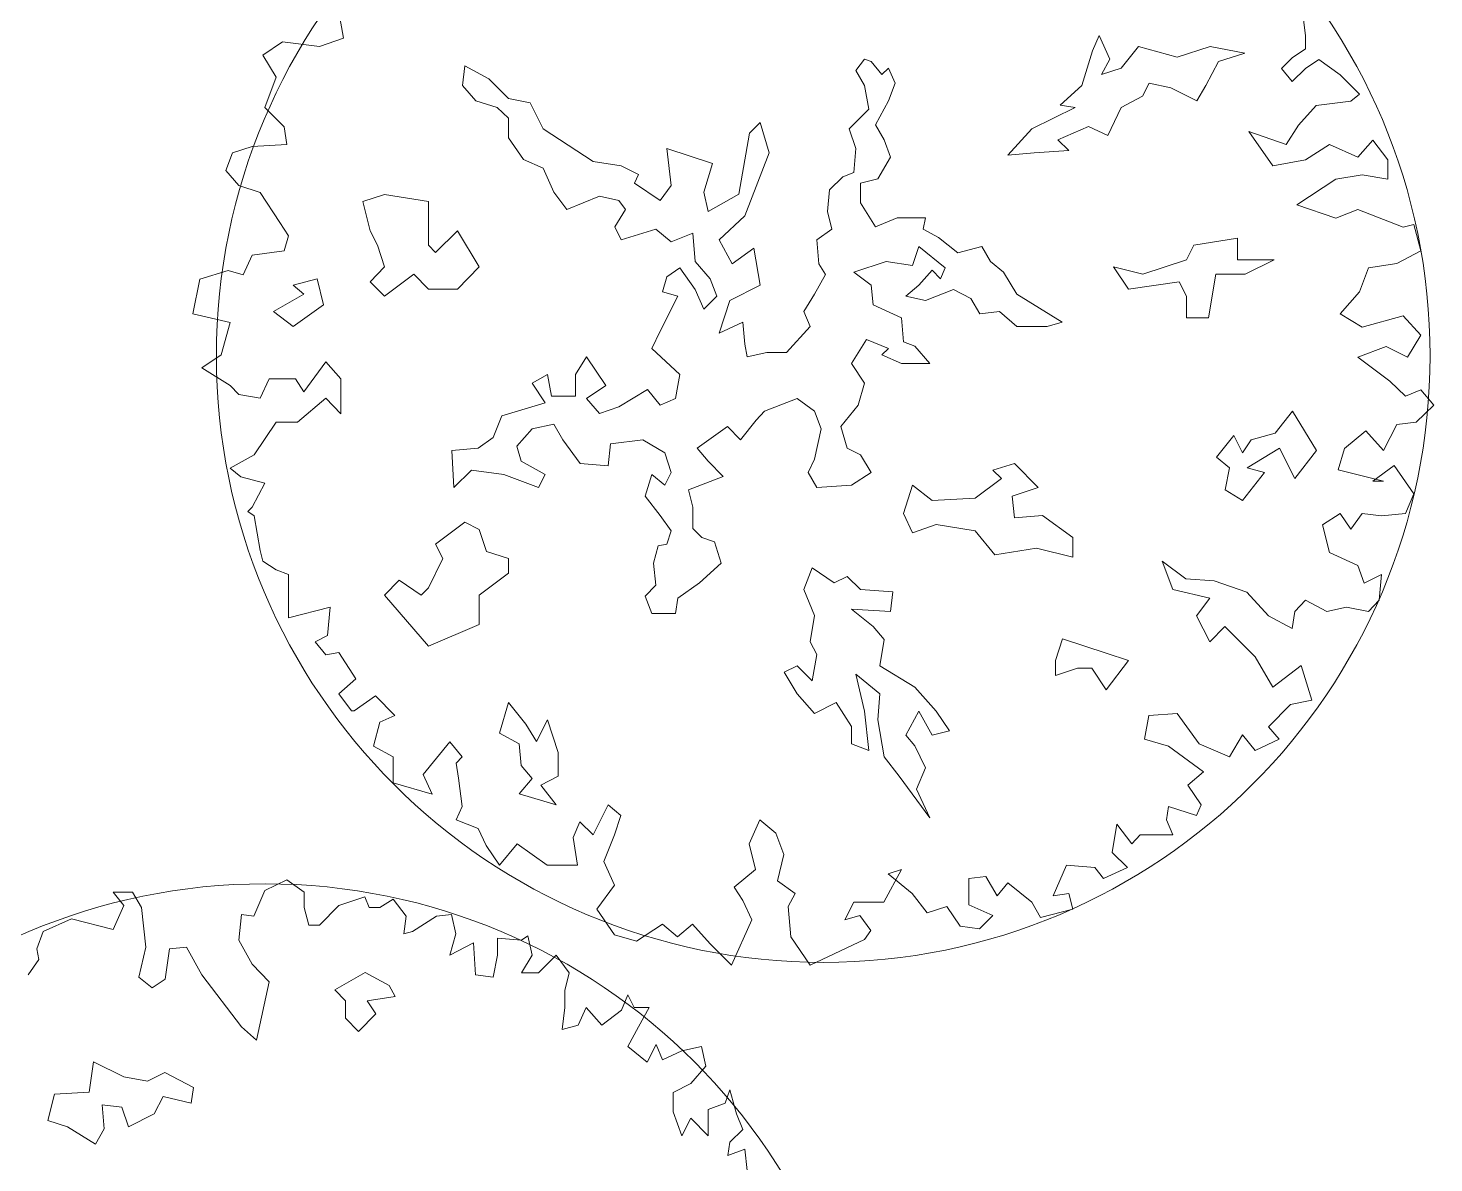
# Model space of a CAD drawing. Header units: millimetres. Extents: x 587797 to 2274247, y 1711 to 439204.
# Drawn here: x 1988877 to 1993437, y 314647 to 318330 of the extents above; entities that cross this region are included whole.
import ezdxf

# ---------------------------------------------------------------- set-up
doc = ezdxf.new("R2010")
doc.units = ezdxf.units.MM
doc.layers.add('finiture', color=7, linetype='Continuous', lineweight=20)

msp = doc.modelspace()

# ---------------------------------------------------------------- linework, layer by layer
at = {"layer": 'finiture'}
for p, q in [((1989899.295, 318296.923), (1989885.006, 318382.691)), ((1993012.217, 318374.523), (1993020.382, 318305.092)), ((1992351.111, 318305.32), (1992329.521, 318256.123)), ((1992385.894, 318228.525), (1992351.111, 318305.32)), ((1993020.382, 318305.092), (1993020.382, 318262.208)), ((1989638.013, 318241.787), (1989701.292, 318284.671)), ((1989701.292, 318284.671), (1989821.727, 318270.376)), ((1989821.727, 318270.376), (1989899.295, 318296.923)), ((1992329.521, 318256.123), (1992294.737, 318143.33)), ((1992478.251, 318270.522), (1992421.877, 318199.727)), ((1992604.192, 318235.725), (1992478.251, 318270.522)), ((1992710.941, 318270.522), (1992604.192, 318235.725)), ((1992823.688, 318248.924), (1992710.941, 318270.522)), ((1993020.382, 318262.208), (1992977.515, 318233.618)), ((1989680.88, 318170.313), (1989638.013, 318241.787)), ((1991561.882, 318192.527), (1991589.469, 318228.525)), ((1991589.469, 318228.525), (1991611.059, 318221.325)), ((1991611.059, 318221.325), (1991645.842, 318179.328)), ((1992358.307, 318179.328), (1992385.894, 318228.525)), ((1992696.548, 318143.33), (1992738.528, 318221.325)), ((1992738.528, 318221.325), (1992823.688, 318248.924)), ((1992977.515, 318233.618), (1992942.814, 318198.903)), ((1993020.382, 318198.903), (1993063.248, 318227.492)), ((1993063.248, 318227.492), (1993132.651, 318178.482)), ((1989644.137, 318072.293), (1989680.88, 318170.313)), ((1990285.682, 318143.33), (1990292.879, 318206.926)), ((1990292.879, 318206.926), (1990370.842, 318164.929)), ((1990370.842, 318164.929), (1990434.412, 318101.333)), ((1991589.469, 318143.33), (1991561.882, 318192.527)), ((1991645.842, 318179.328), (1991667.432, 318199.727)), ((1991667.432, 318199.727), (1991689.022, 318150.53)), ((1992421.877, 318199.727), (1992358.307, 318179.328)), ((1992942.814, 318198.903), (1992977.515, 318156.018)), ((1992977.515, 318156.018), (1993020.382, 318198.903)), ((1993132.651, 318178.482), (1993195.93, 318115.177)), ((1990328.862, 318094.133), (1990285.682, 318143.33)), ((1991603.862, 318066.535), (1991589.469, 318143.33)), ((1991689.022, 318150.53), (1991667.432, 318094.133)), ((1992294.737, 318143.33), (1992223.97, 318079.734)), ((1992491.445, 318108.532), (1992513.035, 318150.53)), ((1992513.035, 318150.53), (1992583.801, 318136.131)), ((1992583.801, 318136.131), (1992667.762, 318094.133)), ((1992667.762, 318094.133), (1992696.548, 318143.33)), ((1990398.429, 318072.534), (1990328.862, 318094.133)), ((1990434.412, 318101.333), (1990505.179, 318086.934)), ((1990505.179, 318086.934), (1990547.159, 318002.939)), ((1991667.432, 318094.133), (1991625.452, 318016.138)), ((1992223.97, 318079.734), (1992273.147, 318072.534)), ((1992421.877, 318072.534), (1992491.445, 318108.532)), ((1993055.083, 318078.419), (1992997.928, 318015.114)), ((1993167.353, 318092.713), (1993055.083, 318078.419)), ((1993195.93, 318115.177), (1993167.353, 318092.713)), ((1989707.416, 318008.988), (1989644.137, 318072.293)), ((1990434.412, 318037.736), (1990398.429, 318072.534)), ((1990434.412, 317974.14), (1990434.412, 318037.736)), ((1991540.292, 318002.939), (1991603.862, 318066.535)), ((1992273.147, 318072.534), (1992132.813, 318002.939)), ((1992378.698, 317981.34), (1992421.877, 318072.534)), ((1989715.581, 317951.809), (1989707.416, 318008.988)), ((1990547.159, 318002.939), (1990709.083, 317897.345)), ((1991181.661, 317790.551), (1991216.444, 317988.539)), ((1991216.444, 317988.539), (1991251.228, 318023.337)), ((1991251.228, 318023.337), (1991280.014, 317924.943)), ((1991561.882, 317939.342), (1991540.292, 318002.939)), ((1991625.452, 318016.138), (1991653.039, 317966.941)), ((1992132.813, 318002.939), (1992054.85, 317917.744)), ((1992216.774, 317966.941), (1992316.327, 318010.138)), ((1992316.327, 318010.138), (1992378.698, 317981.34)), ((1992957.103, 317951.809), (1992836.668, 317994.693)), ((1992836.668, 317994.693), (1992914.236, 317882.377)), ((1992997.928, 318015.114), (1992957.103, 317951.809)), ((1989540.033, 317925.262), (1989603.312, 317945.682)), ((1989603.312, 317945.682), (1989715.581, 317951.809)), ((1990483.589, 317903.345), (1990434.412, 317974.14)), ((1990962.164, 317819.35), (1990948.97, 317939.342)), ((1990948.97, 317939.342), (1991096.501, 317890.145)), ((1991554.685, 317861.347), (1991561.882, 317939.342)), ((1991653.039, 317966.941), (1991674.629, 317910.544)), ((1992252.757, 317932.143), (1992216.774, 317966.941)), ((1993020.382, 317902.798), (1993097.95, 317951.809)), ((1993097.95, 317951.809), (1993189.806, 317910.967)), ((1993189.806, 317910.967), (1993238.797, 317966.103)), ((1993238.797, 317966.103), (1993287.787, 317902.798)), ((1989517.579, 317868.083), (1989540.033, 317925.262)), ((1990547.159, 317875.746), (1990483.589, 317903.345)), ((1990709.083, 317897.345), (1990800.24, 317882.946)), ((1991280.014, 317924.943), (1991202.051, 317720.956)), ((1991674.629, 317910.544), (1991632.649, 317840.948)), ((1992054.85, 317917.744), (1992140.01, 317924.943)), ((1992140.01, 317924.943), (1992252.757, 317932.143)), ((1992914.236, 317882.377), (1993020.382, 317902.798)), ((1993287.787, 317902.798), (1993287.787, 317839.493)), ((1989560.445, 317819.072), (1989517.579, 317868.083)), ((1990581.943, 317797.751), (1990547.159, 317875.746)), ((1990800.24, 317882.946), (1990856.614, 317854.148)), ((1990856.614, 317854.148), (1990843.42, 317826.549)), ((1991096.501, 317890.145), (1991068.914, 317797.751)), ((1991476.722, 317804.951), (1991519.902, 317846.948)), ((1991519.902, 317846.948), (1991554.685, 317861.347)), ((1993204.095, 317853.788), (1993118.362, 317839.493)), ((1993287.787, 317839.493), (1993204.095, 317853.788)), ((1989629.848, 317796.609), (1989560.445, 317819.072)), ((1990843.42, 317826.549), (1990927.38, 317770.153)), ((1990927.38, 317770.153), (1990962.164, 317819.35)), ((1991469.525, 317734.155), (1991476.722, 317804.951)), ((1991632.649, 317840.948), (1991576.275, 317826.549)), ((1991576.275, 317826.549), (1991576.275, 317762.953)), ((1993118.362, 317839.493), (1992991.804, 317755.767)), ((1989693.127, 317698.589), (1989629.848, 317796.609)), ((1990032.705, 317789.959), (1989961.883, 317767.242)), ((1989961.883, 317767.242), (1989985.936, 317672.364)), ((1990175.686, 317767.242), (1990032.705, 317789.959)), ((1990175.686, 317625.593), (1990175.686, 317767.242)), ((1990623.923, 317741.354), (1990581.943, 317797.751)), ((1990730.673, 317784.552), (1990623.923, 317741.354)), ((1990793.043, 317770.153), (1990730.673, 317784.552)), ((1990814.633, 317741.354), (1990793.043, 317770.153)), ((1991068.914, 317797.751), (1991082.108, 317734.155)), ((1991082.108, 317734.155), (1991181.661, 317790.551)), ((1991576.275, 317762.953), (1991625.452, 317684.958)), ((1992991.804, 317755.767), (1993118.362, 317712.883)), ((1990779.85, 317684.958), (1990814.633, 317741.354)), ((1991202.051, 317720.956), (1991118.091, 317642.96)), ((1991483.919, 317677.758), (1991469.525, 317734.155)), ((1991625.452, 317684.958), (1991696.219, 317713.756)), ((1991696.219, 317713.756), (1991787.376, 317713.756)), ((1991787.376, 317713.756), (1991780.179, 317677.758)), ((1993118.362, 317712.883), (1993189.806, 317741.473)), ((1993189.806, 317741.473), (1993336.777, 317684.294)), ((1989721.705, 317655.705), (1989693.127, 317698.589)), ((1989985.936, 317672.364), (1990009.989, 317625.593)), ((1990269.225, 317672.364), (1990198.403, 317601.539)), ((1990340.047, 317554.769), (1990269.225, 317672.364)), ((1990800.24, 317642.96), (1990779.85, 317684.958)), ((1990912.987, 317677.758), (1990800.24, 317642.96)), ((1990962.164, 317635.761), (1990912.987, 317677.758)), ((1991032.931, 317664.559), (1990962.164, 317635.761)), ((1991040.127, 317572.165), (1991032.931, 317664.559)), ((1991434.742, 317642.96), (1991483.919, 317677.758)), ((1991780.179, 317677.758), (1991829.356, 317650.16)), ((1993336.777, 317684.294), (1993371.479, 317692.462)), ((1993371.479, 317692.462), (1993393.933, 317606.694)), ((1989707.416, 317606.694), (1989721.705, 317655.705)), ((1990009.989, 317625.593), (1990032.705, 317554.769)), ((1990198.403, 317601.539), (1990175.686, 317625.593)), ((1991118.091, 317642.96), (1991160.071, 317564.965)), ((1991441.938, 317564.965), (1991434.742, 317642.96)), ((1991765.786, 317621.362), (1991745.396, 317558.965)), ((1991850.946, 317551.766), (1991765.786, 317621.362)), ((1991829.356, 317650.16), (1991892.926, 317600.963)), ((1991892.926, 317600.963), (1991970.89, 317621.362)), ((1991970.89, 317621.362), (1991998.477, 317572.165)), ((1992658.475, 317625.593), (1992634.422, 317577.486)), ((1992800.12, 317648.31), (1992658.475, 317625.593)), ((1992800.12, 317577.486), (1992800.12, 317648.31)), ((1989574.734, 317529.095), (1989603.312, 317592.4)), ((1989603.312, 317592.4), (1989707.416, 317606.694)), ((1991089.304, 317515.768), (1991040.127, 317572.165)), ((1991160.071, 317564.965), (1991230.838, 317615.362)), ((1991230.838, 317615.362), (1991251.228, 317495.369)), ((1991660.236, 317572.165), (1991554.685, 317537.367)), ((1991745.396, 317558.965), (1991660.236, 317572.165)), ((1991998.477, 317572.165), (1992040.457, 317537.367)), ((1992634.422, 317577.486), (1992492.778, 317530.715)), ((1992919.048, 317577.486), (1992800.12, 317577.486)), ((1992824.173, 317530.715), (1992919.048, 317577.486)), ((1993393.933, 317606.694), (1993316.365, 317565.852)), ((1989433.887, 317514.8), (1989525.744, 317543.389)), ((1989525.744, 317543.389), (1989574.734, 317529.095)), ((1990032.705, 317554.769), (1989985.936, 317506.661)), ((1990032.705, 317459.89), (1990127.58, 317530.715)), ((1990127.58, 317530.715), (1990175.686, 317482.608)), ((1990269.225, 317482.608), (1990340.047, 317554.769)), ((1990948.97, 317522.968), (1990990.95, 317551.766)), ((1990990.95, 317551.766), (1991040.127, 317480.97)), ((1991427.545, 317466.571), (1991463.528, 317530.167)), ((1991463.528, 317530.167), (1991441.938, 317564.965)), ((1991554.685, 317537.367), (1991611.059, 317495.369)), ((1991765.786, 317495.369), (1991808.966, 317544.566)), ((1991808.966, 317544.566), (1991836.553, 317515.768)), ((1991836.553, 317515.768), (1991850.946, 317551.766)), ((1992040.457, 317537.367), (1992083.636, 317466.571)), ((1992492.778, 317530.715), (1992397.903, 317554.769)), ((1992397.903, 317554.769), (1992446.008, 317482.608)), ((1992705.245, 317389.066), (1992729.298, 317530.715)), ((1992729.298, 317530.715), (1992824.173, 317530.715)), ((1993224.508, 317551.558), (1993195.93, 317473.958)), ((1993316.365, 317565.852), (1993224.508, 317551.558)), ((1989411.433, 317402.485), (1989433.887, 317514.8)), ((1989736.34, 317495.369), (1989814.304, 317515.768)), ((1989771.124, 317466.571), (1989736.34, 317495.369)), ((1989814.304, 317515.768), (1989834.694, 317431.773)), ((1989985.936, 317506.661), (1990032.705, 317459.89)), ((1990175.686, 317482.608), (1990269.225, 317482.608)), ((1990934.577, 317473.771), (1990948.97, 317522.968)), ((1991040.127, 317480.97), (1991068.914, 317417.374)), ((1991110.894, 317459.371), (1991089.304, 317515.768)), ((1991251.228, 317495.369), (1991152.874, 317446.172)), ((1991611.059, 317495.369), (1991618.255, 317431.773)), ((1991723.806, 317459.371), (1991765.786, 317495.369)), ((1991878.533, 317480.97), (1991787.376, 317446.172)), ((1991934.906, 317452.172), (1991878.533, 317480.97)), ((1992446.008, 317482.608), (1992610.37, 317506.661)), ((1992610.37, 317506.661), (1992634.422, 317459.89)), ((1989672.77, 317410.174), (1989771.124, 317466.571)), ((1990927.38, 317346.578), (1990983.754, 317459.371)), ((1990983.754, 317459.371), (1990934.577, 317473.771)), ((1991068.914, 317417.374), (1991110.894, 317459.371)), ((1991152.874, 317446.172), (1991118.091, 317339.379)), ((1991392.761, 317410.174), (1991427.545, 317466.571)), ((1991787.376, 317446.172), (1991723.806, 317459.371)), ((1991963.693, 317402.975), (1991934.906, 317452.172)), ((1992083.636, 317466.571), (1992231.167, 317375.376)), ((1992634.422, 317459.89), (1992634.422, 317389.066)), ((1993195.93, 317473.958), (1993132.651, 317402.485)), ((1989531.868, 317373.895), (1989411.433, 317402.485)), ((1989736.34, 317360.977), (1989672.77, 317410.174)), ((1989834.694, 317431.773), (1989736.34, 317360.977)), ((1991413.152, 317360.977), (1991392.761, 317410.174)), ((1991618.255, 317431.773), (1991709.412, 317389.776)), ((1991709.412, 317389.776), (1991716.609, 317311.78)), ((1992027.263, 317410.174), (1991963.693, 317402.975)), ((1992083.636, 317360.977), (1992027.263, 317410.174)), ((1992634.422, 317389.066), (1992705.245, 317389.066)), ((1993132.651, 317402.485), (1993204.095, 317359.601)), ((1993204.095, 317359.601), (1993336.777, 317396.358)), ((1993336.777, 317396.358), (1993393.933, 317333.053)), ((1989503.29, 317269.748), (1989531.868, 317373.895)), ((1990899.793, 317290.182), (1990927.38, 317346.578)), ((1991118.091, 317339.379), (1991194.854, 317375.376)), ((1991194.854, 317375.376), (1991202.051, 317304.581)), ((1991336.388, 317276.982), (1991413.152, 317360.977)), ((1992181.99, 317360.977), (1992083.636, 317360.977)), ((1992231.167, 317375.376), (1992181.99, 317360.977)), ((1991202.051, 317304.581), (1991209.248, 317262.583)), ((1991596.666, 317318.98), (1991547.489, 317240.985)), ((1991667.432, 317290.182), (1991596.666, 317318.98)), ((1991716.609, 317311.78), (1991752.592, 317297.381)), ((1991752.592, 317297.381), (1991801.769, 317240.985)), ((1993393.933, 317333.053), (1993351.066, 317261.58)), ((1989440.011, 317226.864), (1989503.29, 317269.748)), ((1990652.709, 317206.187), (1990687.493, 317262.583)), ((1990687.493, 317262.583), (1990751.063, 317170.189)), ((1990990.95, 317206.187), (1990899.793, 317290.182)), ((1991209.248, 317262.583), (1991272.818, 317276.982)), ((1991272.818, 317276.982), (1991336.388, 317276.982)), ((1991645.842, 317269.783), (1991667.432, 317290.182)), ((1991709.412, 317240.985), (1991645.842, 317269.783)), ((1993281.663, 317296.296), (1993189.806, 317261.58)), ((1993189.806, 317261.58), (1993293.911, 317183.98)), ((1993351.066, 317261.58), (1993281.663, 317296.296)), ((1989531.868, 317169.686), (1989440.011, 317226.864)), ((1989842.139, 317247.285), (1989770.695, 317149.265)), ((1989891.13, 317192.149), (1989842.139, 317247.285)), ((1990511.176, 317177.388), (1990561.552, 317206.187)), ((1990561.552, 317206.187), (1990574.746, 317135.391)), ((1990652.709, 317135.391), (1990652.709, 317206.187)), ((1990983.754, 317170.189), (1990990.95, 317206.187)), ((1991547.489, 317240.985), (1991589.469, 317177.388)), ((1991801.769, 317240.985), (1991709.412, 317240.985)), ((1989560.445, 317141.096), (1989531.868, 317169.686)), ((1989658.426, 317192.149), (1989629.848, 317128.844)), ((1989744.159, 317192.149), (1989658.426, 317192.149)), ((1989770.695, 317149.265), (1989744.159, 317192.149)), ((1989891.13, 317077.791), (1989891.13, 317192.149)), ((1990554.356, 317113.792), (1990511.176, 317177.388)), ((1990751.063, 317170.189), (1990687.493, 317128.191)), ((1990976.557, 317128.191), (1990983.754, 317170.189)), ((1991589.469, 317177.388), (1991569.078, 317106.593)), ((1993293.911, 317183.98), (1993344.942, 317134.97)), ((1989629.848, 317128.844), (1989560.445, 317141.096)), ((1989750.283, 317051.244), (1989842.139, 317128.844)), ((1989842.139, 317128.844), (1989891.13, 317077.791)), ((1990574.746, 317135.391), (1990652.709, 317135.391)), ((1990687.493, 317128.191), (1990730.673, 317078.994)), ((1990793.043, 317100.593), (1990885.4, 317156.99)), ((1990885.4, 317156.99), (1990927.38, 317106.593)), ((1990927.38, 317106.593), (1990976.557, 317128.191)), ((1991371.172, 317128.191), (1991265.621, 317086.194)), ((1991427.545, 317086.194), (1991371.172, 317128.191)), ((1993344.942, 317134.97), (1993393.933, 317155.391)), ((1993393.933, 317155.391), (1993436.799, 317106.381)), ((1990385.235, 317000.999), (1990412.822, 317071.795)), ((1990412.822, 317071.795), (1990554.356, 317113.792)), ((1990730.673, 317078.994), (1990793.043, 317100.593)), ((1991265.621, 317086.194), (1991238.034, 317057.396)), ((1991449.135, 317029.797), (1991427.545, 317086.194)), ((1991569.078, 317106.593), (1991512.705, 317036.997)), ((1992978.416, 317086.194), (1992922.042, 317015.398)), ((1993056.379, 316959.002), (1992978.416, 317086.194)), ((1993436.799, 317106.381), (1993379.644, 317051.244)), ((1989609.436, 316945.055), (1989680.88, 317051.244)), ((1989680.88, 317051.244), (1989750.283, 317051.244)), ((1990511.176, 317029.797), (1990461.999, 316973.401)), ((1990581.943, 317044.196), (1990511.176, 317029.797)), ((1990610.729, 316993.8), (1990581.943, 317044.196)), ((1991145.678, 317036.997), (1991047.324, 316966.201)), ((1991187.658, 316993.8), (1991145.678, 317036.997)), ((1991238.034, 317057.396), (1991187.658, 316993.8)), ((1991427.545, 316931.403), (1991449.135, 317029.797)), ((1991512.705, 317036.997), (1991533.095, 316966.201)), ((1993316.365, 317043.076), (1993273.498, 316959.35)), ((1993379.644, 317051.244), (1993316.365, 317043.076)), ((1990336.058, 316966.201), (1990385.235, 317000.999)), ((1990667.103, 316917.004), (1990610.729, 316993.8)), ((1990765.456, 316980.6), (1990758.26, 316909.805)), ((1990871.007, 316993.8), (1990765.456, 316980.6)), ((1990941.774, 316951.802), (1990871.007, 316993.8)), ((1992787.705, 317008.199), (1992731.332, 316937.403)), ((1992816.492, 316951.802), (1992787.705, 317008.199)), ((1992844.079, 316993.8), (1992816.492, 316951.802)), ((1992922.042, 317015.398), (1992844.079, 316993.8)), ((1993216.343, 317022.655), (1993146.94, 316965.476)), ((1993273.498, 316959.35), (1993216.343, 317022.655)), ((1989531.868, 316902.171), (1989609.436, 316945.055)), ((1990250.898, 316959.002), (1990336.058, 316966.201)), ((1990258.095, 316839.009), (1990250.898, 316959.002)), ((1990461.999, 316973.401), (1990476.392, 316924.204)), ((1990962.164, 316888.206), (1990941.774, 316951.802)), ((1991047.324, 316966.201), (1991082.108, 316924.204)), ((1991533.095, 316966.201), (1991576.275, 316944.603)), ((1991576.275, 316944.603), (1991611.059, 316888.206)), ((1992731.332, 316937.403), (1992773.312, 316902.605)), ((1992830.885, 316902.605), (1992936.435, 316966.201)), ((1992936.435, 316966.201), (1992985.612, 316867.807)), ((1992985.612, 316867.807), (1993056.379, 316959.002)), ((1993146.94, 316965.476), (1993126.527, 316896.045)), ((1989566.569, 316873.581), (1989531.868, 316902.171)), ((1990314.469, 316895.405), (1990258.095, 316839.009)), ((1990420.019, 316881.006), (1990314.469, 316895.405)), ((1990476.392, 316924.204), (1990554.356, 316881.006)), ((1990758.26, 316909.805), (1990667.103, 316917.004)), ((1990941.774, 316846.208), (1990962.164, 316888.206)), ((1991082.108, 316924.204), (1991131.284, 316875.007)), ((1991407.155, 316888.206), (1991427.545, 316931.403)), ((1991434.742, 316839.009), (1991407.155, 316888.206)), ((1991611.059, 316888.206), (1991547.489, 316846.208)), ((1992005.673, 316895.405), (1992076.44, 316917.004)), ((1992034.46, 316867.807), (1992005.673, 316895.405)), ((1992076.44, 316917.004), (1992153.204, 316839.009)), ((1992773.312, 316902.605), (1992760.118, 316831.809)), ((1992816.492, 316797.011), (1992887.259, 316888.206)), ((1992887.259, 316888.206), (1992830.885, 316902.605)), ((1993126.527, 316896.045), (1993273.498, 316859.287)), ((1993238.797, 316859.287), (1993308.2, 316910.339)), ((1993308.2, 316910.339), (1993371.479, 316818.445)), ((1989644.137, 316853.16), (1989566.569, 316873.581)), ((1989603.312, 316775.561), (1989644.137, 316853.16)), ((1990532.766, 316839.009), (1990420.019, 316881.006)), ((1990554.356, 316881.006), (1990532.766, 316839.009)), ((1990878.203, 316811.411), (1990899.793, 316881.006)), ((1990899.793, 316881.006), (1990941.774, 316846.208)), ((1991131.284, 316875.007), (1991018.537, 316831.809)), ((1991547.489, 316846.208), (1991434.742, 316839.009)), ((1991716.609, 316755.014), (1991745.396, 316846.208)), ((1991745.396, 316846.208), (1991808.966, 316797.011)), ((1991949.3, 316804.211), (1992034.46, 316867.807)), ((1993273.498, 316859.287), (1993238.797, 316859.287)), ((1990927.38, 316747.814), (1990878.203, 316811.411)), ((1991018.537, 316831.809), (1991032.931, 316775.413)), ((1991808.966, 316797.011), (1991949.3, 316804.211)), ((1992153.204, 316839.009), (1992069.243, 316811.411)), ((1992069.243, 316811.411), (1992076.44, 316740.615)), ((1992760.118, 316831.809), (1992816.492, 316797.011)), ((1993371.479, 316818.445), (1993344.942, 316755.14)), ((1989589.023, 316761.266), (1989603.312, 316775.561)), ((1989609.436, 316746.971), (1989589.023, 316761.266)), ((1991032.931, 316775.413), (1991032.931, 316705.817)), ((1991745.396, 316691.418), (1991716.609, 316755.014)), ((1993132.651, 316755.14), (1993075.496, 316718.382)), ((1993167.353, 316704.087), (1993132.651, 316755.14)), ((1993204.095, 316755.14), (1993167.353, 316704.087)), ((1993267.374, 316746.971), (1993204.095, 316755.14)), ((1993344.942, 316755.14), (1993267.374, 316746.971)), ((1989629.848, 316634.656), (1989609.436, 316746.971)), ((1990293.278, 316726.256), (1990198.403, 316655.431)), ((1990340.047, 316702.202), (1990293.278, 316726.256)), ((1990962.164, 316698.617), (1990927.38, 316747.814)), ((1991032.931, 316705.817), (1991061.717, 316677.019)), ((1991822.159, 316719.016), (1991745.396, 316691.418)), ((1991949.3, 316698.617), (1991822.159, 316719.016)), ((1992076.44, 316740.615), (1992167.597, 316747.814)), ((1992167.597, 316747.814), (1992265.951, 316677.019)), ((1993075.496, 316718.382), (1993097.95, 316628.53)), ((1990364.1, 316631.378), (1990340.047, 316702.202)), ((1990948.97, 316655.42), (1990962.164, 316698.617)), ((1991061.717, 316677.019), (1991103.697, 316662.62)), ((1991103.697, 316662.62), (1991125.287, 316593.024)), ((1992012.87, 316620.622), (1991949.3, 316698.617)), ((1992265.951, 316677.019), (1992265.951, 316613.423)), ((1989638.013, 316599.94), (1989629.848, 316634.656)), ((1990198.403, 316655.431), (1990222.456, 316608.66)), ((1990434.923, 316608.66), (1990364.1, 316631.378)), ((1990905.79, 316593.024), (1990920.184, 316649.42)), ((1990920.184, 316649.42), (1990948.97, 316655.42)), ((1992147.207, 316642.221), (1992012.87, 316620.622)), ((1992265.951, 316613.423), (1992147.207, 316642.221)), ((1993097.95, 316628.53), (1993189.806, 316585.646)), ((1989680.88, 316571.351), (1989638.013, 316599.94)), ((1989721.705, 316557.056), (1989680.88, 316571.351)), ((1990222.456, 316608.66), (1990175.686, 316513.782)), ((1990434.923, 316560.553), (1990434.923, 316608.66)), ((1990912.987, 316522.228), (1990905.79, 316593.024)), ((1991125.287, 316593.024), (1991054.52, 316529.428)), ((1991420.348, 316578.625), (1991392.761, 316507.829)), ((1991491.115, 316529.428), (1991420.348, 316578.625)), ((1992632.542, 316542.762), (1992554.974, 316599.94)), ((1992554.974, 316599.94), (1992589.676, 316508.046)), ((1993189.806, 316585.646), (1993210.219, 316528.467)), ((1989721.705, 316485.583), (1989721.705, 316557.056)), ((1990080.811, 316537.836), (1990032.705, 316489.729)), ((1990151.633, 316489.729), (1990080.811, 316537.836)), ((1990340.047, 316489.729), (1990434.923, 316560.553)), ((1990878.203, 316486.23), (1990912.987, 316522.228)), ((1991054.52, 316529.428), (1990983.754, 316480.231)), ((1991533.095, 316549.826), (1991491.115, 316529.428)), ((1991576.275, 316507.829), (1991533.095, 316549.826)), ((1992724.399, 316536.635), (1992632.542, 316542.762)), ((1992830.545, 316499.878), (1992724.399, 316536.635)), ((1993210.219, 316528.467), (1993267.374, 316557.056)), ((1993267.374, 316557.056), (1993259.209, 316473.33)), ((1989721.705, 316416.152), (1989721.705, 316485.583)), ((1990032.705, 316489.729), (1990175.686, 316324.026)), ((1990175.686, 316513.782), (1990151.633, 316489.729)), ((1990340.047, 316394.85), (1990340.047, 316489.729)), ((1990899.793, 316429.834), (1990878.203, 316486.23)), ((1990983.754, 316480.231), (1990976.557, 316429.834)), ((1991392.761, 316507.829), (1991427.545, 316423.834)), ((1991681.825, 316500.629), (1991576.275, 316507.829)), ((1991674.629, 316437.033), (1991681.825, 316500.629)), ((1992589.676, 316508.046), (1992710.11, 316479.457)), ((1992710.11, 316479.457), (1992667.244, 316422.278)), ((1992899.947, 316422.278), (1992830.545, 316499.878)), ((1989856.428, 316450.867), (1989721.705, 316416.152)), ((1989848.263, 316358.973), (1989856.428, 316450.867)), ((1991618.255, 316387.836), (1991547.489, 316444.233)), ((1991547.489, 316444.233), (1991674.629, 316437.033)), ((1992985.68, 316436.573), (1992977.515, 316381.436)), ((1993020.382, 316473.33), (1992985.68, 316436.573)), ((1993089.785, 316436.573), (1993020.382, 316473.33)), ((1993153.064, 316450.867), (1993089.785, 316436.573)), ((1993224.508, 316436.573), (1993153.064, 316450.867)), ((1993259.209, 316473.33), (1993224.508, 316436.573)), ((1990175.686, 316324.026), (1990340.047, 316394.85)), ((1990976.557, 316429.834), (1990899.793, 316429.834)), ((1991427.545, 316423.834), (1991413.152, 316338.639)), ((1991653.039, 316345.839), (1991618.255, 316387.836)), ((1992667.244, 316422.278), (1992710.11, 316338.552)), ((1992710.11, 316338.552), (1992759.101, 316387.562)), ((1992759.101, 316387.562), (1992857.081, 316289.542)), ((1992977.515, 316381.436), (1992899.947, 316422.278)), ((1989807.438, 316338.552), (1989848.263, 316358.973)), ((1991639.845, 316260.644), (1991653.039, 316345.839)), ((1992232.205, 316348.08), (1992209.489, 316277.255)), ((1992373.85, 316301.309), (1992232.205, 316348.08)), ((1989842.139, 316295.668), (1989807.438, 316338.552)), ((1989885.006, 316303.836), (1989842.139, 316295.668)), ((1989940.12, 316218.068), (1989885.006, 316303.836)), ((1991413.152, 316338.639), (1991434.742, 316296.642)), ((1991434.742, 316296.642), (1991420.348, 316211.447)), ((1992446.008, 316277.255), (1992373.85, 316301.309)), ((1991371.172, 316260.644), (1991329.191, 316240.245)), ((1991420.348, 316211.447), (1991371.172, 316260.644)), ((1991752.592, 316191.048), (1991639.845, 316260.644)), ((1992209.489, 316277.255), (1992209.489, 316229.148)), ((1992209.489, 316229.148), (1992280.311, 316253.201)), ((1992280.311, 316253.201), (1992327.08, 316253.201)), ((1992327.08, 316253.201), (1992373.85, 316182.377)), ((1992373.85, 316182.377), (1992446.008, 316277.255)), ((1992857.081, 316289.542), (1992914.236, 316191.521)), ((1992914.236, 316191.521), (1993006.093, 316260.952)), ((1993006.093, 316260.952), (1993040.794, 316148.637)), ((1989885.006, 316169.058), (1989940.12, 316218.068)), ((1991329.191, 316240.245), (1991371.172, 316169.449)), ((1991589.469, 316113.053), (1991561.882, 316233.045)), ((1991561.882, 316233.045), (1991639.845, 316169.449)), ((1989925.831, 316113.921), (1989885.006, 316169.058)), ((1990003.399, 316162.932), (1989933.996, 316113.921)), ((1990066.678, 316099.627), (1990003.399, 316162.932)), ((1991371.172, 316169.449), (1991427.545, 316105.853)), ((1991639.845, 316169.449), (1991632.649, 316085.454)), ((1991822.159, 316113.053), (1991752.592, 316191.048)), ((1989933.996, 316113.921), (1989925.831, 316113.921)), ((1990405.626, 316042.257), (1990434.412, 316141.851)), ((1990434.412, 316141.851), (1990490.786, 316071.055)), ((1991427.545, 316105.853), (1991498.312, 316141.851)), ((1991498.312, 316141.851), (1991547.489, 316063.856)), ((1991603.862, 315985.86), (1991589.469, 316113.053)), ((1991723.806, 316035.057), (1991765.786, 316113.053)), ((1991765.786, 316113.053), (1991808.966, 316035.057)), ((1991865.339, 316049.457), (1991822.159, 316113.053)), ((1992971.392, 316134.342), (1992899.947, 316062.869)), ((1993040.794, 316148.637), (1992971.392, 316134.342)), ((1989997.275, 315999.564), (1990017.688, 316077.164)), ((1990017.688, 316077.164), (1990066.678, 316099.627)), ((1990490.786, 316071.055), (1990525.569, 316014.659)), ((1990525.569, 316014.659), (1990561.552, 316085.454)), ((1990561.552, 316085.454), (1990596.336, 315978.661)), ((1991632.649, 316085.454), (1991653.039, 315965.462)), ((1992512.108, 316099.627), (1992497.819, 316022.027)), ((1992603.965, 316105.753), (1992512.108, 316099.627)), ((1992675.409, 316007.732), (1992603.965, 316105.753)), ((1990469.196, 316007.459), (1990405.626, 316042.257)), ((1991547.489, 316063.856), (1991547.489, 316007.459)), ((1991752.592, 316000.26), (1991723.806, 316035.057)), ((1991808.966, 316035.057), (1991865.339, 316049.457)), ((1992497.819, 316022.027), (1992575.387, 315999.564)), ((1992816.256, 316036.322), (1992773.389, 315964.848)), ((1992857.081, 315985.269), (1992816.256, 316036.322)), ((1992934.649, 316022.027), (1992857.081, 315985.269)), ((1992899.947, 316062.869), (1992934.649, 316022.027)), ((1990060.554, 315964.848), (1989997.275, 315999.564)), ((1990244.268, 316013.859), (1990158.535, 315907.669)), ((1990285.093, 315964.848), (1990244.268, 316013.859)), ((1990476.392, 315936.663), (1990469.196, 316007.459)), ((1990596.336, 315978.661), (1990596.336, 315901.866)), ((1991547.489, 316007.459), (1991603.862, 315985.86)), ((1991787.376, 315929.464), (1991752.592, 316000.26)), ((1992575.387, 315999.564), (1992689.698, 315915.838)), ((1992773.389, 315964.848), (1992675.409, 316007.732)), ((1990060.554, 315881.122), (1990060.554, 315964.848)), ((1990264.68, 315944.427), (1990285.093, 315964.848)), ((1990272.845, 315895.417), (1990264.68, 315944.427)), ((1990511.176, 315894.666), (1990476.392, 315936.663)), ((1991653.039, 315965.462), (1991702.216, 315901.866)), ((1991758.589, 315859.868), (1991787.376, 315929.464)), ((1990158.535, 315907.669), (1990187.112, 315844.364)), ((1990285.093, 315803.523), (1990272.845, 315895.417)), ((1990469.196, 315845.469), (1990511.176, 315894.666)), ((1990596.336, 315901.866), (1990539.963, 315873.067)), ((1991702.216, 315901.866), (1991801.769, 315767.474)), ((1992689.698, 315915.838), (1992638.666, 315872.954)), ((1990187.112, 315844.364), (1990060.554, 315881.122)), ((1990589.139, 315809.471), (1990469.196, 315845.469)), ((1990539.963, 315873.067), (1990589.139, 315809.471)), ((1991801.769, 315767.474), (1991758.589, 315859.868)), ((1992638.666, 315872.954), (1992681.533, 315809.649)), ((1990264.68, 315760.639), (1990285.093, 315803.523)), ((1990758.665, 315809.649), (1990709.675, 315711.628)), ((1990799.49, 315774.933), (1990758.665, 315809.649)), ((1992575.387, 315803.523), (1992569.263, 315760.639)), ((1992667.244, 315774.933), (1992575.387, 315803.523)), ((1992681.533, 315809.649), (1992667.244, 315774.933)), ((1990336.124, 315732.049), (1990264.68, 315760.639)), ((1990666.809, 315754.512), (1990644.355, 315703.46)), ((1990709.675, 315711.628), (1990666.809, 315754.512)), ((1990779.078, 315711.628), (1990799.49, 315774.933)), ((1991250.609, 315760.639), (1991215.908, 315683.039)), ((1991301.641, 315717.754), (1991250.609, 315760.639)), ((1992569.263, 315760.639), (1992589.676, 315711.628)), ((1990362.661, 315676.913), (1990336.124, 315732.049)), ((1990644.355, 315703.46), (1990658.643, 315613.608)), ((1990744.376, 315625.86), (1990779.078, 315711.628)), ((1991328.177, 315648.323), (1991301.641, 315717.754)), ((1992408.004, 315746.344), (1992393.715, 315654.449)), ((1992456.994, 315683.039), (1992408.004, 315746.344)), ((1992483.53, 315711.628), (1992456.994, 315683.039)), ((1992540.686, 315711.628), (1992483.53, 315711.628)), ((1992589.676, 315711.628), (1992540.686, 315711.628)), ((1990405.527, 315613.608), (1990362.661, 315676.913)), ((1990462.682, 315683.039), (1990405.527, 315613.608)), ((1990560.663, 315613.608), (1990462.682, 315683.039)), ((1991215.908, 315683.039), (1991236.32, 315599.313)), ((1990658.643, 315613.608), (1990560.663, 315613.608)), ((1990779.078, 315548.26), (1990744.376, 315625.86)), ((1991307.764, 315562.555), (1991328.177, 315648.323)), ((1992244.703, 315613.608), (1992201.836, 315513.545)), ((1992336.56, 315605.439), (1992244.703, 315613.608)), ((1992393.715, 315654.449), (1992442.705, 315605.439)), ((1989643.996, 315531.483), (1989715.44, 315566.198)), ((1989715.44, 315566.198), (1989772.596, 315525.357)), ((1991236.32, 315599.313), (1991166.917, 315542.134)), ((1991709.893, 315599.313), (1991652.737, 315493.124)), ((1991667.026, 315585.018), (1991709.893, 315599.313)), ((1991744.594, 315521.713), (1991667.026, 315585.018)), ((1991983.422, 315576.85), (1991928.308, 315570.723)), ((1991928.308, 315570.723), (1991928.308, 315484.955)), ((1992020.164, 315513.545), (1991983.422, 315576.85)), ((1992365.137, 315570.723), (1992336.56, 315605.439)), ((1992442.705, 315605.439), (1992365.137, 315570.723)), ((1989186.754, 315482.472), (1989152.053, 315525.357)), ((1989152.053, 315525.357), (1989215.332, 315525.357)), ((1989215.332, 315525.357), (1989243.909, 315476.346)), ((1989609.295, 315447.757), (1989643.996, 315531.483)), ((1989772.596, 315525.357), (1989772.596, 315476.346)), ((1990721.923, 315470.661), (1990779.078, 315548.26)), ((1991166.917, 315542.134), (1991195.495, 315499.25)), ((1991364.92, 315521.713), (1991307.764, 315562.555)), ((1991342.466, 315478.829), (1991364.92, 315521.713)), ((1991793.584, 315458.408), (1991744.594, 315521.713)), ((1992054.866, 315556.429), (1992020.164, 315513.545)), ((1992132.434, 315493.124), (1992054.866, 315556.429)), ((1992201.836, 315513.545), (1992252.868, 315521.713)), ((1992252.868, 315521.713), (1992265.115, 315470.661)), ((1989152.053, 315404.873), (1989186.754, 315482.472)), ((1989243.909, 315476.346), (1989258.198, 315347.694)), ((1989772.596, 315476.346), (1989786.885, 315419.167)), ((1989821.586, 315419.167), (1989884.865, 315482.472)), ((1989884.865, 315482.472), (1989968.557, 315511.062)), ((1989968.557, 315511.062), (1989982.846, 315476.346)), ((1989982.846, 315476.346), (1990017.547, 315476.346)), ((1990017.547, 315476.346), (1990060.414, 315502.893)), ((1990060.414, 315502.893), (1990103.28, 315447.757)), ((1991195.495, 315499.25), (1991224.073, 315435.945)), ((1991350.631, 315380.808), (1991342.466, 315478.829)), ((1991554.757, 315493.124), (1991526.179, 315435.945)), ((1991652.737, 315493.124), (1991554.757, 315493.124)), ((1991856.863, 315478.829), (1991793.584, 315458.408)), ((1991899.73, 315415.524), (1991856.863, 315478.829)), ((1991928.308, 315484.955), (1992005.875, 315450.24)), ((1992161.011, 315444.113), (1992132.434, 315493.124)), ((1988925.473, 315398.747), (1989017.329, 315439.588)), ((1989017.329, 315439.588), (1989152.053, 315404.873)), ((1989560.305, 315370.157), (1989568.47, 315453.883)), ((1989568.47, 315453.883), (1989609.295, 315447.757)), ((1990103.28, 315447.757), (1990095.115, 315390.578)), ((1990123.693, 315398.747), (1990201.26, 315447.757)), ((1990201.26, 315447.757), (1990250.251, 315453.883)), ((1990250.251, 315453.883), (1990264.54, 315390.578)), ((1990779.078, 315386.935), (1990721.923, 315470.661)), ((1991224.073, 315435.945), (1991158.752, 315288.914)), ((1991526.179, 315435.945), (1991575.169, 315450.24)), ((1991575.169, 315450.24), (1991609.871, 315401.229)), ((1992005.875, 315450.24), (1991963.009, 315407.356)), ((1992265.115, 315470.661), (1992161.011, 315444.113)), ((1988905.06, 315341.568), (1988925.473, 315398.747)), ((1989786.885, 315419.167), (1989821.586, 315419.167)), ((1990095.115, 315390.578), (1990123.693, 315398.747)), ((1990264.54, 315390.578), (1990244.127, 315321.147)), ((1990476.831, 315370.157), (1990497.243, 315384.452)), ((1990497.243, 315384.452), (1990511.532, 315321.147)), ((1990850.522, 315366.514), (1990779.078, 315386.935)), ((1990934.214, 315421.65), (1990850.522, 315366.514)), ((1990983.204, 315380.808), (1990934.214, 315421.65)), ((1991032.194, 315421.65), (1990983.204, 315380.808)), ((1991089.349, 315358.345), (1991032.194, 315421.65)), ((1991609.871, 315401.229), (1991589.458, 315372.64)), ((1991963.009, 315407.356), (1991899.73, 315415.524)), ((1988911.184, 315306.852), (1988905.06, 315341.568)), ((1989258.198, 315347.694), (1989235.744, 315249.673)), ((1989321.477, 315243.547), (1989335.766, 315341.568)), ((1989335.766, 315341.568), (1989390.88, 315347.694)), ((1989390.88, 315347.694), (1989439.87, 315257.842)), ((1989603.171, 315292.557), (1989560.305, 315370.157)), ((1990244.127, 315321.147), (1990321.695, 315361.989)), ((1990321.695, 315361.989), (1990327.819, 315257.842)), ((1990399.263, 315321.147), (1990399.263, 315376.283)), ((1990399.263, 315376.283), (1990476.831, 315370.157)), ((1991158.752, 315288.914), (1991089.349, 315358.345)), ((1991413.91, 315288.914), (1991350.631, 315380.808)), ((1991589.458, 315372.64), (1991413.91, 315288.914)), ((1988876.482, 315257.842), (1988911.184, 315306.852)), ((1989658.285, 315235.379), (1989603.171, 315292.557)), ((1990384.974, 315249.673), (1990399.263, 315321.147)), ((1990511.532, 315321.147), (1990476.831, 315263.968)), ((1990531.945, 315263.968), (1990589.1, 315321.147)), ((1990589.1, 315321.147), (1990631.966, 315263.968)), ((1989235.744, 315249.673), (1989278.611, 315214.958)), ((1989439.87, 315257.842), (1989568.47, 315088.348)), ((1989969.441, 315264.94), (1989871.087, 315208.543)), ((1990047.404, 315222.942), (1989969.441, 315264.94)), ((1990327.819, 315257.842), (1990384.974, 315249.673)), ((1990476.831, 315263.968), (1990531.945, 315263.968)), ((1990631.966, 315263.968), (1990617.678, 315206.789)), ((1989278.611, 315214.958), (1989321.477, 315243.547)), ((1989617.46, 315045.464), (1989658.285, 315235.379)), ((1989871.087, 315208.543), (1989905.87, 315173.745)), ((1990067.794, 315186.944), (1990047.404, 315222.942)), ((1990617.678, 315206.789), (1990617.678, 315151.653)), ((1989905.87, 315173.745), (1989905.87, 315117.348)), ((1989976.637, 315173.745), (1990067.794, 315186.944)), ((1990004.224, 315130.548), (1989976.637, 315173.745)), ((1990801.391, 315143.484), (1990821.804, 315192.495)), ((1990821.804, 315192.495), (1990842.216, 315151.653)), ((1989905.87, 315117.348), (1989947.851, 315074.151)), ((1989947.851, 315074.151), (1990004.224, 315130.548)), ((1990617.678, 315151.653), (1990609.513, 315080.179)), ((1990660.544, 315094.474), (1990687.08, 315151.653)), ((1990687.08, 315151.653), (1990738.112, 315094.474)), ((1990738.112, 315094.474), (1990801.391, 315143.484)), ((1990842.216, 315151.653), (1990891.207, 315151.653)), ((1990891.207, 315151.653), (1990856.505, 315088.348)), ((1989568.47, 315088.348), (1989617.46, 315045.464)), ((1990609.513, 315080.179), (1990660.544, 315094.474)), ((1990856.505, 315088.348), (1990821.804, 315025.043)), ((1990821.804, 315025.043), (1990885.083, 314973.99)), ((1990885.083, 314973.99), (1990913.66, 315031.169)), ((1990913.66, 315031.169), (1990934.073, 314982.159)), ((1990997.352, 315010.748), (1991060.631, 315025.043)), ((1991060.631, 315025.043), (1991074.92, 314961.738)), ((1989089.055, 314975.757), (1989074.661, 314877.363)), ((1989187.408, 314926.56), (1989089.055, 314975.757)), ((1990934.073, 314982.159), (1990997.352, 315010.748)), ((1989264.172, 314912.161), (1989187.408, 314926.56)), ((1989320.546, 314940.959), (1989264.172, 314912.161)), ((1989412.902, 314891.762), (1989320.546, 314940.959)), ((1991074.92, 314961.738), (1991025.93, 314904.559)), ((1989405.706, 314841.365), (1989412.902, 314891.762)), ((1991025.93, 314904.559), (1990968.774, 314875.97)), ((1991138.199, 314841.254), (1991152.488, 314884.138)), ((1991152.488, 314884.138), (1991174.942, 314806.538)), ((1988961.914, 314870.163), (1988940.325, 314784.969)), ((1989074.661, 314877.363), (1988961.914, 314870.163)), ((1989123.838, 314757.37), (1989116.642, 314835.365)), ((1989116.642, 314835.365), (1989180.212, 314828.166)), ((1989285.762, 314806.567), (1989314.549, 314862.964)), ((1989314.549, 314862.964), (1989405.706, 314841.365)), ((1990968.774, 314875.97), (1990968.774, 314812.665)), ((1991083.085, 314820.833), (1991138.199, 314841.254)), ((1989180.212, 314828.166), (1989201.802, 314764.57)), ((1989201.802, 314764.57), (1989285.762, 314806.567)), ((1990968.774, 314812.665), (1990997.352, 314735.065)), ((1990997.352, 314735.065), (1991025.93, 314792.244)), ((1991025.93, 314792.244), (1991083.085, 314735.065)), ((1991083.085, 314735.065), (1991083.085, 314820.833)), ((1991174.942, 314806.538), (1991195.354, 314755.486)), ((1988940.325, 314784.969), (1989003.895, 314764.57)), ((1989003.895, 314764.57), (1989095.052, 314708.173)), ((1989095.052, 314708.173), (1989123.838, 314757.37)), ((1991195.354, 314755.486), (1991152.488, 314714.644)), ((1991152.488, 314714.644), (1991146.364, 314671.76)), ((1991146.364, 314671.76), (1991201.478, 314692.181)), ((1991201.478, 314692.181), (1991209.643, 314622.75))]:
    msp.add_line(p, q, dxfattribs=at)
for centre in [(1991455.882, 317266.655), (1989645.143, 313584.313)]:
    msp.add_circle(centre, 1968.5, dxfattribs=at)

doc.saveas('drawing.dxf')
